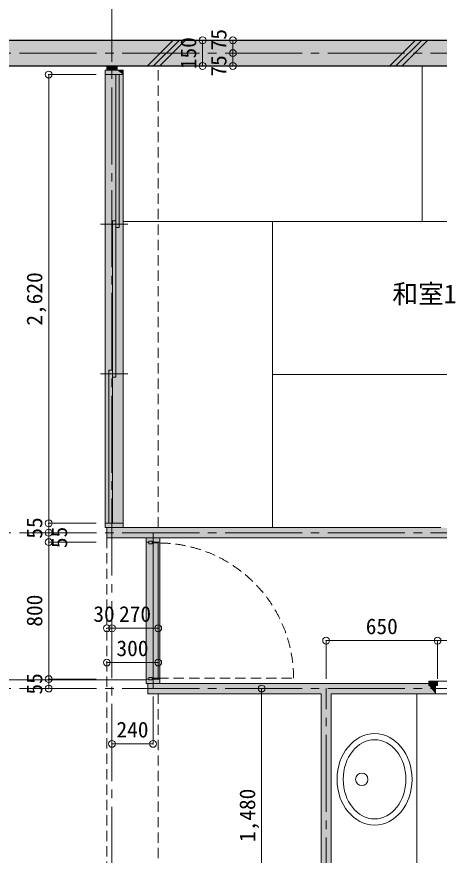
# Model space of a CAD drawing. Units: millimetres at full size, sheet at 1:50. Extents: x -9674 to 9699, y -6794 to 6791.
# Drawn here: x -2943 to -478, y -1095 to 3800 of the extents above; entities that cross this region are included whole.
import ezdxf
from ezdxf.enums import TextEntityAlignment as Align

# ---------------------------------------------------------------- set-up
doc = ezdxf.new("R2010")
doc.units = ezdxf.units.MM
doc.header["$LTSCALE"] = 50
doc.header["$PDMODE"] = 32
doc.header["$PDSIZE"] = 40
doc.linetypes.add('CHAIN2', pattern=[12, 9, -1, 1, -1])
doc.linetypes.add('DASHED1', pattern=[1.8, 1.2, -0.6])
for name, color, linetype, lineweight in [('1-0_芯', 7, 'CHAIN2', 9), ('1-1_躯体', 2, 'Continuous', 25), ('1-2_間仕切', 3, 'Continuous', 18), ('1-3_建具', 3, 'Continuous', 18), ('1-4_仕上げ', 4, 'Continuous', 9), ('1-5_設備', 7, 'Continuous', 9), ('1-8_ハッチ', 4, 'Continuous', 9), ('1-A_文字', 7, 'Continuous', 9), ('1-B_寸法', 7, 'Continuous', 9), ('1-C_梁', 7, 'DASHED1', 9)]:
    doc.layers.add(name, color=color, linetype=linetype, lineweight=lineweight)
doc.layers.add('4-0', color=1, linetype='Continuous')
doc.layers.add('4-2', color=4, linetype='Continuous')
doc.styles.add('ＭＳ ゴシック', font='')
doc.styles.get('ＭＳ ゴシック').set_extended_font_data('MS Gothic')

msp = doc.modelspace()

# ---------------------------------------------------------------- linework, layer by layer
at = {"layer": '1-0_芯'}
for p, q in [((-2387.5, 4587.68), (-2387.5, -3842.32)), ((-8327.5, 3587.68), (8282.5, 3587.68)), ((-8327.5, 787.68), (2912.5, 787.68)), ((-2147.5, 787.68), (-2147.5, -122.32)), ((-8327.5, -122.32), (8282.5, -122.32)), ((-1137.5, -3842.32), (-1137.5, -122.32))]:
    msp.add_line(p, q, dxfattribs=at)
at = {"layer": '1-1_躯体'}
for p, q in [((-6527.5, 3662.68), (6172.5, 3662.68)), ((-6527.5, 3512.68), (6172.5, 3512.68))]:
    msp.add_line(p, q, dxfattribs=at)
at = {"layer": '1-2_間仕切'}
for p, q in [((-2417.5, 3512.68), (-2417.5, 3487.68)), ((-2357.5, 3512.68), (-2357.5, 3487.68)), ((-2417.5, 817.68), (-467.5, 817.68)), ((-2417.5, 817.68), (-2417.5, 757.68)), ((-2417.5, 757.68), (332.5, 757.68)), ((-2177.5, -92.32), (-2177.5, -152.32)), ((-537.5, -92.32), (-2177.5, -92.32)), ((-500, -104.82), (-500, -152.32)), ((-2177.5, -152.32), (-1167.5, -152.32)), ((-1167.5, -2517.32), (-1167.5, -152.32)), ((-1107.5, -1572.32), (-1107.5, -152.32)), ((-1107.5, -152.32), (-500, -152.32))]:
    msp.add_line(p, q, dxfattribs=at)
at = {"layer": '1-3_建具'}
for p, q in [((-2427.5, 3487.68), (-2427.5, 3462.68)), ((-2322.5, 3487.68), (-2427.5, 3487.68)), ((-2322.5, 3487.68), (-2322.5, 3462.68)), ((-2322.5, 3462.68), (-2427.5, 3462.68)), ((-2365, 2569.35), (-2365, 3462.68)), ((-2345, 3462.68), (-2345, 2569.35)), ((-2385, 2609.35), (-2385, 1696.02)), ((-2385, 2609.35), (-2365, 2609.35)), ((-2365, 1696.02), (-2365, 2609.35)), ((-2345, 2569.35), (-2365, 2569.35)), ((-2405, 1736.02), (-2385, 1736.02)), ((-2405, 842.68), (-2405, 1736.02)), ((-2385, 1736.02), (-2385, 842.68)), ((-2385, 1696.02), (-2365, 1696.02)), ((-2427.5, 842.68), (-2427.5, 817.68)), ((-2322.5, 842.68), (-2427.5, 842.68)), ((-2322.5, 842.68), (-2322.5, 817.68)), ((-2322.5, 817.68), (-2427.5, 817.68)), ((-2187.5, 732.68), (-2187.5, 757.68)), ((-2172.5, 737.68), (-2172.5, 722.68)), ((-2152.5, 737.68), (-2172.5, 737.68)), ((-2152.5, 737.68), (-2152.5, 722.68)), ((-2172.5, 732.68), (-2187.5, 732.68)), ((-2152.5, 722.68), (-2172.5, 722.68)), ((-2152.5, 732.68), (-2107.5, 732.68)), ((-2117.5, 727.68), (-2147.5, 727.68)), ((-2147.5, 727.68), (-2147.5, -62.32)), ((-2117.5, -62.32), (-2117.5, 727.68)), ((-2187.5, -92.32), (-2187.5, -67.32)), ((-2172.5, -67.32), (-2187.5, -67.32)), ((-2107.5, -92.32), (-2187.5, -92.32)), ((-2172.5, -57.32), (-2172.5, -72.32)), ((-2152.5, -57.32), (-2172.5, -57.32)), ((-2172.5, -72.32), (-2152.5, -72.32)), ((-2152.5, -72.32), (-2152.5, -57.32)), ((-2152.5, -67.32), (-2107.5, -67.32)), ((-2147.5, -62.32), (-2117.5, -62.32)), ((-2107.5, -92.32), (-2107.5, -67.32)), ((-537.5, -79.82), (-537.5, -104.82)), ((-487.5, -79.82), (-537.5, -79.82)), ((-487.5, -79.82), (-487.5, -104.82)), ((-487.5, -104.82), (-537.5, -104.82))]:
    msp.add_line(p, q, dxfattribs=at)
at = {"layer": '1-3_建具', "color": 7, "lineweight": 9}
for p, q in [((-2427.5, 3462.68), (-2427.5, 842.68)), ((-2322.5, 842.68), (-2322.5, 3462.68)), ((-2295, 2589.35), (-2455, 2589.35)), ((-2295, 1716.02), (-2455, 1716.02)), ((-2187.5, 732.68), (-2187.5, -67.32)), ((-2107.5, -67.32), (-2107.5, 732.68)), ((-487.5, -79.82), (262.5, -79.82)), ((275, -152.32), (-500, -152.32))]:
    msp.add_line(p, q, dxfattribs=at)
at = {"layer": '1-3_建具', "color": 7, "linetype": 'DASHED1', "lineweight": 9}
msp.add_line((-2117.5, -62.32), (-1327.5, -62.32), dxfattribs=at)
at = {"layer": '1-3_建具'}
msp.add_lwpolyline([(-2107.5, 732.68), (-2107.5, 757.68), (-2187.5, 757.68)], dxfattribs=at)
at = {"layer": '1-3_建具', "color": 7, "linetype": 'DASHED1', "lineweight": 9}
for centre, radius, start, end in [((-2117.5, -62.32), 790, 0, 90), ((57.5, -1567.32), 590, 90, 180)]:
    msp.add_arc(centre, radius, start, end, dxfattribs=at)
at = {"layer": '1-4_仕上げ'}
for p, q in [((-577.5, 2604.35), (-577.5, 3512.68)), ((-2322.5, 2604.35), (1167.5, 2604.35)), ((-1450, 817.68), (-1450, 2604.35)), ((-1450, 1711.02), (295, 1711.02))]:
    msp.add_line(p, q, dxfattribs=at)
at = {"layer": '1-5_設備'}
msp.add_line((-3020.93, -72.32), (-2187.5, -72.32), dxfattribs=at)
msp.add_lwpolyline([(-1107.5, -1152.32), (-607.5, -1152.32), (-607.5, -152.32)], dxfattribs=at)
msp.add_circle((-929.26, -652.32), 36, dxfattribs=at)
for major_axis, ratio in [((0, 267), 0.8202), ((0, 231), 0.7922)]:
    msp.add_ellipse((-854.86, -652.32), major_axis=major_axis, ratio=ratio, dxfattribs=at)
at = {"layer": '1-8_ハッチ'}
for p, q in [((-2179.53, 3512.68), (-2029.53, 3662.68)), ((-2144.17, 3512.68), (-1994.17, 3662.68)), ((-2108.81, 3512.68), (-1958.81, 3662.68)), ((-765.31, 3512.68), (-615.31, 3662.68)), ((-729.96, 3512.68), (-579.96, 3662.68)), ((-694.6, 3512.68), (-544.6, 3662.68))]:
    msp.add_line(p, q, dxfattribs=at)
at = {"layer": '1-B_寸法'}
for p, q in [((-1858.28, 3662.68), (-1858.28, 3512.68)), ((-1681.76, 3662.68), (-1681.76, 3587.68)), ((-1681.76, 3587.68), (-1681.76, 3512.68)), ((-2479.17, 3462.68), (-2756.66, 3462.68)), ((-2756.66, 842.68), (-2756.66, 3462.68)), ((-2756.66, 787.68), (-2756.66, 732.68)), ((-2479.17, 732.68), (-2756.66, 732.68)), ((-2756.66, 732.68), (-2756.66, -67.32)), ((-2417.5, 229.67), (-2387.5, 229.67)), ((-2387.5, 229.67), (-2117.5, 229.67)), ((-487.5, -66.44), (-487.5, 157.68)), ((-487.5, 157.68), (262.5, 157.68)), ((-2417.5, 29.67), (-2117.5, 29.67)), ((-2479.17, -67.32), (-2756.66, -67.32)), ((-2756.66, -67.32), (-2756.66, -122.32)), ((-1514.24, -1602.32), (-1514.24, -122.32))]:
    msp.add_line(p, q, dxfattribs=at)
for points in [[(-2479.17, 842.68), (-2756.66, 842.68), (-2756.66, 787.68)], [(-1137.5, -66.44), (-1137.5, 157.68), (-487.5, 157.68)], [(-2147.5, -168.19), (-2147.5, -445.21), (-2387.5, -445.21)]]:
    msp.add_lwpolyline(points, dxfattribs=at)
at = {"layer": '1-B_寸法', "color": 3}
for p in [(-1858.28, 3662.68), (-1681.76, 3662.68), (-1681.76, 3587.68), (-1858.28, 3512.68), (-1681.76, 3512.68), (-2756.66, 3462.68), (-2756.66, 842.68), (-2756.66, 787.68), (-2756.66, 732.68), (-2417.5, 229.67), (-2387.5, 229.67), (-2117.5, 229.67), (-1137.5, 157.68), (-487.5, 157.68), (-2417.5, 29.67), (-2117.5, 29.67), (-2756.66, -67.32), (-2756.66, -122.32), (-1514.24, -122.32), (-2387.5, -445.21), (-2147.5, -445.21)]:
    msp.add_point(p, dxfattribs=at)
at = {"layer": '1-C_梁'}
for p, q in [((-2117.5, 817.68), (-2117.5, 3512.68)), ((-2417.5, 757.68), (-2417.5, -2502.32)), ((-2117.5, -152.32), (-2117.5, -2502.32))]:
    msp.add_line(p, q, dxfattribs=at)
at = {"layer": '4-0'}
msp.add_solid([(-6527.5, 3662.68), (-6527.5, 3512.68), (6172.5, 3662.68), (6172.5, 3512.68)], dxfattribs=at)
at = {"layer": '4-2'}
for points in [[(-2357.5, 3487.68), (-2427.5, 3487.68), (-2427.5, 3462.68)], [(-2357.5, 3487.68), (-2427.5, 3462.68), (-2322.5, 3462.68)], [(-2357.5, 3487.68), (-2357.5, 3512.68), (-2417.5, 3512.68)], [(-2357.5, 3487.68), (-2417.5, 3512.68), (-2417.5, 3487.68)], [(-2322.5, 3462.68), (-2322.5, 3487.68), (-2357.5, 3487.68)], [(-2322.5, 3462.68), (-2427.5, 3462.68), (-2322.5, 817.68), (-2427.5, 817.68)], [(-2417.5, 817.68), (-2417.5, 757.68), (332.5, 757.68)], [(332.5, 757.68), (-467.5, 817.68), (-2417.5, 817.68)], [(-2187.5, -92.32), (-2107.5, -92.32), (-2187.5, 757.68), (-2107.5, 757.68)], [(-537.5, -104.82), (-537.5, -92.32), (-2177.5, -92.32)], [(-537.5, -104.82), (-2177.5, -92.32), (-2177.5, -152.32)], [(-537.5, -79.82), (-537.5, -104.82), (-487.5, -79.82), (-487.5, -104.82)], [(-537.5, -104.82), (-2177.5, -152.32), (-500, -152.32)], [(-500, -152.32), (-500, -104.82), (-537.5, -104.82)], [(-1167.5, -2502.32), (-1107.5, -2502.32), (-1167.5, -152.32), (-1107.5, -152.32)]]:
    msp.add_solid(points, dxfattribs=at)

# ---------------------------------------------------------------- texts
at = {"layer": '1-A_文字', "style": 'ＭＳ ゴシック'}
msp.add_text('和室1', height=110, dxfattribs=at).set_placement((-751.04, 2094.25), align=Align.BOTTOM_LEFT)
at = {"layer": '1-B_寸法', "style": 'ＭＳ ゴシック'}
for s, p in [('75', (-1691.76, 3603.82)), ('150', (-1868.28, 3493.93)), ('75', (-1691.76, 3450.66)), ('2,620', (-2766.66, 1996.43)), ('55', (-2766.66, 752.68)), ('55', (-2621.66, 697.68)), ('800', (-2766.66, 238.93)), ('55', (-2766.66, -157.32)), ('1,480', (-1524.24, -1018.57))]:
    msp.add_text(s, height=91.64, rotation=90, dxfattribs=at).set_placement(p, align=Align.BOTTOM_LEFT)
for s, p in [('30', (-2496.26, 239.67)), ('270', (-2346.25, 239.67)), ('650', (-906.25, 167.68)), ('300', (-2361.25, 39.67)), ('240', (-2361.25, -435.21))]:
    msp.add_text(s, height=91.64, dxfattribs=at).set_placement(p, align=Align.BOTTOM_LEFT)

doc.saveas('drawing.dxf')
